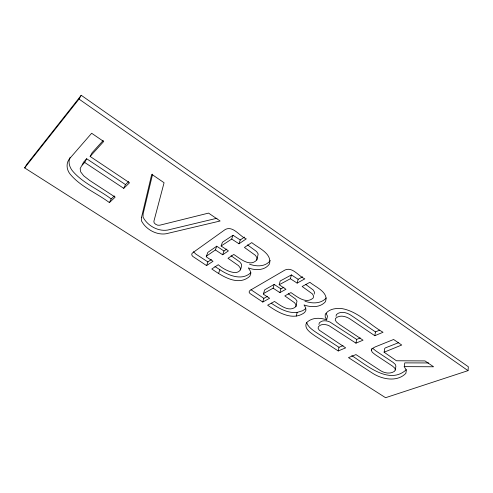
<?xml version="1.0" encoding="UTF-8"?>
<svg xmlns="http://www.w3.org/2000/svg" width="493" height="493" viewBox="0 0 493 493"><rect width="100%" height="100%" fill="white"/><g stroke="black" fill="none" stroke-linecap="round" stroke-linejoin="round"><path stroke-width="0.74" d="M295.905 306.603L296.028 304.828L294.543 302.727L284.794 295.899L290.919 292.583C296.959 296.657 306.153 304.483 313.221 297.963L313.622 296.065L312.309 293.822L302.154 286.495L309.887 282.304C315.52 287.099 329.084 292.281 325.411 301.759C320.142 307.755 310.966 307.509 304.027 304.927L305.691 307.761L305.931 310.263L304.668 312.47C292.904 321.479 277.781 312.377 267.644 305.192L274.509 301.469C280.314 305.259 289.188 312.728 295.905 306.603L296.996 301.087L295.517 298.98L288.22 293.748M468.017 370.65L468.35 366.78L81.228 95.297L26.807 164.323L24.65 167.91L385.569 397.703L468.017 370.65L79.009 99.081L81.228 95.297M240.344 269.936L240.27 267.964L238.544 265.659L228 258.289L233.787 254.462C239.949 258.406 249.902 267.508 256.81 259.959L257.007 257.839L255.442 255.368L244.417 247.443L251.744 242.599C258.203 248.01 272.179 253.328 269.486 263.909C264.895 270.712 255.245 270.589 248.318 267.902L250.302 271.008L250.82 273.781L249.785 276.259C238.218 286.772 222.109 276.086 211.805 268.987L218.282 264.704C224.001 270.053 241.909 279.469 241.484 264.217L239.771 261.912L231.051 255.725M372.936 348.533L375.765 350.85L393.149 362.435L395.417 364.493L395.885 366.262L395.318 369.978L394.382 371.408C390.173 374.187 384.509 373.213 380.454 370.607L355.964 354.596L348.489 357.61L372.591 373.238C382.143 379.437 397.173 382.334 405.862 373.349L406.331 370.28L404.229 366.626L404.771 362.879L428.633 362.947M404.229 366.626L433.569 366.774L424.991 360.913L396.427 360.765L384.102 352.218L384.725 348.459L385.304 347.922L398.751 342.598M336.06 316.34L336.349 314.608C340.552 310.621 347.078 312.531 351.299 315.489L375.475 331.912L379.579 330.174M395.318 369.978L394.844 368.216L392.57 366.157L375.118 354.584L372.277 352.261L371.309 350.295L371.574 348.797M326.083 313.375L327.494 316.136L326.649 319.895C320.031 317.461 311.675 317.344 306.48 322.792C303.614 328.578 310.972 332.972 314.885 335.825L338.235 350.961L345.655 347.855L319.236 330.174L318.071 328.209L318.478 326.582L320.247 325.269A6.908 3.697 13.1 0 1 329.17 325.781L355.958 343.159L363.039 340.188L339.449 324.443L336.553 322.126L335.24 320.111L335.53 318.386C339.763 314.417 346.289 316.346 350.529 319.298L374.797 335.715L375.475 331.912M355.958 343.159L356.679 339.43L360.21 337.933M338.235 350.961L338.999 347.3L343.036 345.587M314.152 294.161L314.552 292.257L313.246 290.007L305.654 284.393M152.596 174.177L143.099 213.968L143.044 217.074C147.308 225.634 158.074 231.685 167.675 230.058L217.019 218.239M318.934 324.505L319.341 322.866L321.109 321.547A6.884 3.71 13.1 0 1 329.996 322.046L356.679 339.43M296.238 316.099L297.187 312.402L302.733 310.701L305.592 308.735M297.137 283.105L304.834 278.859C298.604 276.32 292.768 266.664 285.127 269.942L250.45 290.143L249.329 291.129L249.144 292.226L249.896 293.44L262.781 302.043L269.616 298.271L263.934 294.555L263.367 293.97L263.65 293.501L273.116 288.165L279.858 292.626L285.952 289.268L279.174 284.744L290.365 278.742L297.137 283.105L298.142 279.291L302.622 276.795M290.365 278.742L291.4 274.928L298.142 279.291M279.858 292.626L280.899 288.88L283.937 287.191M279.174 284.744L280.227 280.973L291.4 274.928M273.116 288.165L274.182 284.412L280.899 288.88M262.781 302.043L263.854 298.357L267.576 296.287M263.367 293.97L264.741 289.792L274.182 284.412M256.81 259.959L258.19 254.031L256.631 251.559L247.535 244.904M238.994 243.776L246.284 238.871C239.684 236.418 233.411 225.609 225.449 229.368L192.855 252.65L191.839 253.772L191.783 254.998L192.671 256.329L206.573 265.598L213.013 261.259L206.894 257.26L206.253 256.619L206.487 256.095L215.398 249.945L222.67 254.764L228.425 250.888L221.104 246.007L231.698 239.068L238.994 243.776L240.27 239.962L244.51 237.084M231.698 239.068L233.004 235.26L240.27 239.962M218.59 273.393L219.86 269.708L214.948 266.51M222.67 254.764L223.97 251.017L226.842 249.064M70.191 157.255C67.898 161.575 69.34 166.665 72.083 170.405C82.43 183.069 98.384 189.275 111.196 198.938L114.333 195.937M221.104 246.007L222.429 242.236L233.004 235.26M215.398 249.945L216.729 246.198L223.97 251.017M206.573 265.598L207.898 261.919L211.405 259.534M206.253 256.619L207.836 252.385L216.729 246.198M123.725 188.332L129.53 182.78L90.133 156.447L103.696 141.491L91.649 133.264L70.068 158.117C65.809 162.542 66.352 169.487 70.08 174.06C80.513 186.724 96.523 192.936 109.409 202.598L115.152 197.12L89.64 180.432L83.656 175.791L80.655 171.835L80.162 168.551L81.628 165.827L84.679 162.456L123.725 188.332L125.512 184.61L128.673 181.572M109.409 202.598L111.196 198.938M90.133 156.447L92.123 152.725L103.179 140.493M82.146 164.872L83.619 162.135L86.676 158.752L125.512 184.61M371.309 350.295L372.24 348.563L375.111 346.949L393.611 339.486L401.715 345.02L384.102 352.218M84.679 162.456L86.676 158.752M270.244 260.569C265.554 266.966 256.255 266.725 249.507 264.137M24.65 167.91L79.009 99.081M406.392 369.627C389.106 385.655 365.985 364.647 351.743 355.601M326.292 297.945C321.06 303.953 311.896 303.756 304.97 301.174M250.955 272.518C242.18 281.176 228.555 275.525 219.86 269.708M374.797 335.715L383.036 332.264C369.553 324.591 358.171 311.712 342.395 308.68C336.362 307.897 328.443 308.809 325.201 314.596L325.226 317.135L326.649 319.895M297.187 312.402C287.61 313.493 278.828 308.316 271.205 303.152M207.898 261.919L195.881 254.092L193.466 251.757M263.854 298.357L251.023 289.761M338.999 347.3L315.742 332.153C312.211 329.651 308.156 327.032 306.701 322.724M141.454 217.653L141.405 220.753C145.731 229.319 156.521 235.352 166.153 233.75L220.118 221L208.551 213.099L159.769 225.209L157.748 225.221L155.671 224.309L154.167 222.879L153.878 221.357L164.07 182.724L151.739 174.3L141.454 217.653"/></g></svg>
